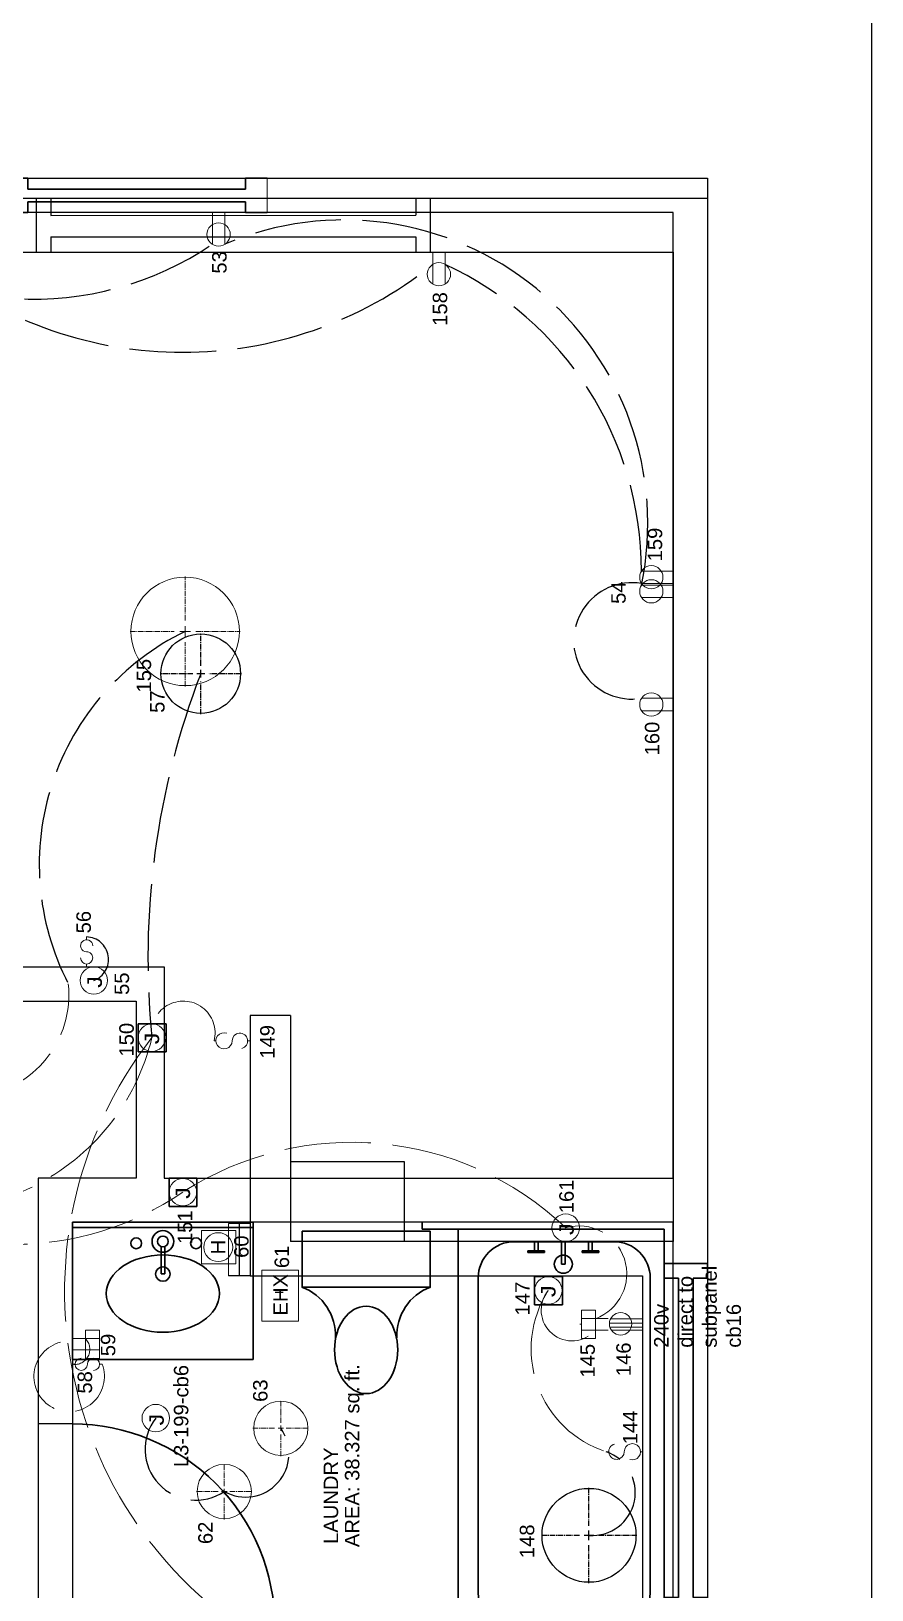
# Model space of a CAD drawing. Header units: inches. Extents: x -601 to 289, y 0 to 495.
# Drawn here: x -178.6 to -62.3, y 165.5 to 381.1 of the extents above; entities that cross this region are included whole.
import ezdxf

# ---------------------------------------------------------------- set-up
doc = ezdxf.new("R2010")
doc.units = ezdxf.units.IN
doc.header["$MEASUREMENT"] = 0
doc.linetypes.add('ACAD_ISO02W100', pattern=[15, 12, -3])
doc.linetypes.add('CENTER2', pattern=[1.125, 0.75, -0.125, 0.125, -0.125])
doc.layers.get('0').update_dxf_attribs({"color": 1, "lineweight": 9})
for name, color, linetype, lineweight in [('00-page-edge', 7, 'Continuous', 9), ('A101-Floorplan-1st-floor', 7, 'Continuous', 9), ('A101-Text', 7, 'Continuous', 9), ('A201-Floorplan-2nd-floor', 7, 'Continuous', 9), ('E101-Electrical-1st-floor', 7, 'Continuous', 9), ('E201-Electrical-2nd-floor', 7, 'Continuous', 9)]:
    doc.layers.add(name, color=color, linetype=linetype, lineweight=lineweight)
doc.layers.add('Cover-Text-Tables', color=7, linetype='Continuous')
doc.styles.add('Reg', font='Courier New.ttf', dxfattribs={"height": 1})
doc.styles.get("Standard").update_dxf_attribs({"font": 'Arial.ttf', "height": 2})

# ---------------------------------------------------------------- blocks, each defined once
blk = doc.blocks.new('one-gfci-duplex')
at = {"layer": 'E101-Electrical-1st-floor'}
for p, q in [((0, 0), (0.21, 0)), ((0.21, 1.95), (2.15, 1.95)), ((0.21, -1.97), (0.21, 1.95)), ((0.21, 1.95), (2.15, 1.95)), ((3.94, 0.78), (0.21, 0.78)), ((0.21, 0.78), (3.94, 0.78)), ((2.15, 1.95), (2.15, -1.97)), ((3.94, -0.79), (0.21, -0.79)), ((2.15, -1.97), (0.21, -1.97))]:
    blk.add_line(p, q, dxfattribs=at)
blk = doc.blocks.new('240v-duplex')
at = {"layer": 'E101-Electrical-1st-floor'}
for p, q in [((0.62, 6.51), (0.62, 0)), ((1.38, 6.59), (1.38, 0)), ((2.25, 6.36), (2.25, 0)), ((0, 6.22), (0, 0))]:
    blk.add_line(p, q, dxfattribs=at)
blk.add_circle((1.25, 4.35), 2.25, dxfattribs=at)
blk = doc.blocks.new('L2-SE-bedroom-window')
at = {"lineweight": 30}
blk.add_line((0, -33.125), (0, -36.125), dxfattribs=at)
at = {"layer": 'A201-Floorplan-2nd-floor'}
for p, q in [((4.75, 0), (0, 0)), ((0, -36.125), (4.75, -36.125))]:
    blk.add_line(p, q, dxfattribs=at)
at = {"layer": 'A201-Floorplan-2nd-floor', "lineweight": 30}
for p, q in [((0, 0), (0, -3)), ((4.75, 0), (4.75, -3)), ((1.5, -3), (0, -3)), ((1.5, -33.125), (1.5, -3)), ((3.25, -3), (4.75, -3)), ((3.25, -33.125), (3.25, -3)), ((1.5, -33.125), (0, -33.125)), ((4.75, -33.125), (3.25, -33.125)), ((4.75, -33.125), (4.75, -36.125))]:
    blk.add_line(p, q, dxfattribs=at)
blk = doc.blocks.new('L2-bathroom-door')
at = {"lineweight": 30}
for p, q in [((0, -28), (0, 0)), ((1.25, 0), (0, 0)), ((0, 0), (0, 0)), ((1.25, -27.97), (1.25, 0))]:
    blk.add_line(p, q, dxfattribs=at)
blk.add_arc((0, 0), 28, 270, 0, dxfattribs=at)
blk = doc.blocks.new('L2-bathroom-bath-tub')
at = {"lineweight": 30}
for p, q in [((-1, 0), (0, 0)), ((-58.68, 0), (-59.68, 0)), ((-58.68, -33.5), (-58.68, 0)), ((-1, -33.5), (-1, 0)), ((-58.68, -5), (-1, -5)), ((-51.34, -7.77), (-7.72, -7.77)), ((-56.34, -26.56), (-56.34, -12.77)), ((-2.72, -12.77), (-2.72, -26.56)), ((-7.72, -31.56), (-51.34, -31.56)), ((-58.68, -33.5), (-1, -33.5))]:
    blk.add_line(p, q, dxfattribs=at)
for centre, start, end in [((-51.34, -12.77), 90, 180), ((-7.72, -12.77), 0, 90), ((-51.34, -26.56), 180, 270), ((-7.72, -26.56), 270, 0)]:
    blk.add_arc(centre, 5, start, end, dxfattribs=at)
blk = doc.blocks.new('L2-bathroom-window')
at = {"lineweight": 30}
for p, q in [((0, 0), (0, 6)), ((0, 6), (2, 6)), ((2, 6), (2, 4)), ((2, 6), (2, 4)), ((48.18, 6), (46.18, 6)), ((46.18, 6), (46.18, 4)), ((48.18, 0), (48.18, 6)), ((2, 4), (46.18, 4)), ((2, 0), (0, 0)), ((2, 2), (2, 0)), ((2, 0), (2, 2)), ((2, 2), (46.18, 2)), ((46.18, 2), (46.18, 0)), ((46.18, 0), (48.18, 0))]:
    blk.add_line(p, q, dxfattribs=at)
blk = doc.blocks.new('L2-bathroom-switch-58')
at = {"layer": 'E201-Electrical-2nd-floor'}
for p, q in [((0, -0.37, -47.38), (0, 0, -47.38)), ((0, -3.74, -47.38), (0, -4.11, -47.38))]:
    blk.add_line(p, q, dxfattribs=at)
for centre, start, end in [((0, -1.21, -47.38), 0, 180), ((0, -1.22, -47.38), 180, 270), ((0, -2.9, -47.38), 180, 90)]:
    blk.add_arc(centre, 0.84, start, end, dxfattribs=at)
blk = doc.blocks.new('*U44')
at = {"layer": 'E201-Electrical-2nd-floor', "color": 0, "linetype": 'CENTER2', "transparency": 16777216}
for p, q in [((0, 0.75), (0, 3.87)), ((-3.87, 0), (-0.75, 0)), ((0.75, 0), (3.87, 0)), ((0, -3.87), (0, -0.75))]:
    blk.add_line(p, q, dxfattribs=at)
at = {"layer": 'E201-Electrical-2nd-floor', "color": 0, "linetype": 'Continuous', "transparency": 16777216}
for p, q in [((-0.375, 0), (0.375, 0)), ((0, -0.375), (0, 0.375))]:
    blk.add_line(p, q, dxfattribs=at)
blk = doc.blocks.new('L2-bathroom-ceiling-led-62')
at = {"layer": 'E201-Electrical-2nd-floor'}
blk.add_circle((0.14, 0, -94.62), 3.75, dxfattribs=at)
at = {"layer": 'E201-Electrical-2nd-floor', "linetype": 'CENTER2', "rotation": 270}
blk.add_blockref('*U44', (0.14, 0, -94.62), dxfattribs=at)
blk = doc.blocks.new('*U46')
at = {"layer": 'E201-Electrical-2nd-floor', "color": 0, "linetype": 'CENTER2', "transparency": 16777216}
for p, q in [((0, 0.75), (0, 3.87)), ((-3.87, 0), (-0.75, 0)), ((0.75, 0), (3.87, 0)), ((0, -3.87), (0, -0.75))]:
    blk.add_line(p, q, dxfattribs=at)
at = {"layer": 'E201-Electrical-2nd-floor', "color": 0, "linetype": 'Continuous', "transparency": 16777216}
for p, q in [((-0.375, 0), (0.375, 0)), ((0, -0.375), (0, 0.375))]:
    blk.add_line(p, q, dxfattribs=at)
blk = doc.blocks.new('L2-bathroom-ceiling-led-63')
at = {"layer": 'E201-Electrical-2nd-floor'}
blk.add_circle((0, 0, -94.75), 3.75, dxfattribs=at)
at = {"layer": 'E201-Electrical-2nd-floor', "linetype": 'CENTER2', "rotation": 270}
blk.add_blockref('*U46', (0, 0, -94.75), dxfattribs=at)
blk = doc.blocks.new('L2-duplex-53')
at = {"layer": 'E201-Electrical-2nd-floor'}
for p, q in [((0, 1.73, -16.62), (-4.39, 1.73, -16.62)), ((0, 0, -16.62), (-4.38, 0, -16.62))]:
    blk.add_line(p, q, dxfattribs=at)
blk.add_circle((-3.03, 0.87, -16.62), 1.61, dxfattribs=at)
blk = doc.blocks.new('L2-duplex-54')
at = {"layer": 'E201-Electrical-2nd-floor'}
for p, q in [((-1.73, 0, -16.62), (-1.73, 4.38, -16.62)), ((0, 0, -16.62), (0, 4.39, -16.62))]:
    blk.add_line(p, q, dxfattribs=at)
blk.add_circle((-0.86, 3.03, -16.62), 1.61, dxfattribs=at)
blk = doc.blocks.new('L2-basic-switch-56')
at = {"layer": 'E201-Electrical-2nd-floor'}
for p, q in [((0.37, 0, -43.5), (0, 0, -43.5)), ((3.74, 0, -43.5), (4.11, 0, -43.5))]:
    blk.add_line(p, q, dxfattribs=at)
for centre, start, end in [((1.21, 0, -43.5), 90, 270), ((2.9, 0, -43.5), 270, 180), ((1.22, 0, -43.5), 270, 0)]:
    blk.add_arc(centre, 0.84, start, end, dxfattribs=at)
blk = doc.blocks.new('L2-ceiling-led-57')
blk.add_circle((0, 0, -91.5), 7.5)
at = {"layer": 'E201-Electrical-2nd-floor', "linetype": 'CENTER2'}
for p, q in [((0, 7.62, -91.5), (0, 1.5, -91.5)), ((-7.62, 0, -91.5), (-1.5, 0, -91.5)), ((1.5, 0, -91.5), (7.62, 0, -91.5)), ((0, -1.5, -91.5), (0, -7.62, -91.5))]:
    blk.add_line(p, q, dxfattribs=at)
at = {"layer": 'E201-Electrical-2nd-floor', "linetype": 'Continuous'}
for p, q in [((-0.75, 0, -91.5), (0.75, 0, -91.5)), ((0, 0.75, -91.5), (0, -0.75, -91.5))]:
    blk.add_line(p, q, dxfattribs=at)
at = {"layer": 'E201-Electrical-2nd-floor'}
blk.add_circle((0, 0, -91.5), 7.5, dxfattribs=at)
blk = doc.blocks.new('L2-bathroom-sink')
at = {"lineweight": 30}
for p, q in [((-19, -25), (-19, 0)), ((-19, 0), (0, 0)), ((-0.75, 0), (-0.75, -25)), ((0, 0), (0, -25)), ((-3.39, -12.25), (-7.17, -12.25)), ((-7.17, -12.75), (-7.17, -12.25)), ((-3.39, -12.75), (-7.17, -12.75)), ((0, -25), (-19, -25))]:
    blk.add_line(p, q, dxfattribs=at)
for centre, radius in [((-2.94, -8.81), 0.75), ((-7.19, -12.5), 1), ((-2.69, -12.5), 1.5), ((-2.69, -12.5), 0.75), ((-2.94, -17.09), 0.75)]:
    blk.add_circle(centre, radius, dxfattribs=at)
blk.add_ellipse((-9.9, -12.5), major_axis=(0, 7.83), ratio=0.682565, dxfattribs=at)
blk = doc.blocks.new('L2-toilet')
at = {"layer": 'A201-Floorplan-2nd-floor', "lineweight": 30}
for p, q in [((-7.75, 0), (-7.75, 17.75)), ((-7.75, 17.75), (0, 17.75)), ((0, 17.75), (0, 0)), ((0, 0), (-7.75, 0))]:
    blk.add_line(p, q, dxfattribs=at)
for centre, start, end in [((-14.44, 20.27), 267.5527, 339.3943), ((-14.44, -2.52), 20.6057, 92.4473)]:
    blk.add_arc(centre, 7.15, start, end, dxfattribs=at)
blk.add_ellipse((-16.43, 8.88), major_axis=(-6.05, 0), ratio=0.722961, start_param=4.712389, end_param=10.995574, dxfattribs=at)
blk = doc.blocks.new('L2-tub-hot-faucet')
at = {"layer": 'A201-Floorplan-2nd-floor', "lineweight": 30}
for p, q in [((-1.26, 1.41), (-1.51, 1.41)), ((-1.51, 1.41), (-1.51, -0.91)), ((-1.26, 1.41), (-1.26, -0.91)), ((0, 0.5), (-1.26, 0.5)), ((0, 0), (-1.26, 0)), ((-1.26, -0.91), (-1.26, 0)), ((-1.26, -0.91), (-1.51, -0.91))]:
    blk.add_line(p, q, dxfattribs=at)
blk = doc.blocks.new('L2-tub-faucets-and-drain')
at = {"layer": 'A201-Floorplan-2nd-floor', "lineweight": 30}
for p, q in [((0, 0.25), (3.11, 0.25)), ((0, 0.25), (0, -0.25)), ((0, -0.25), (3.11, -0.25))]:
    blk.add_line(p, q, dxfattribs=at)
blk.add_circle((0, 0), 1.25, dxfattribs=at)
at = {"lineweight": 30}
for p in [(3.11, 3.5), (3.11, -4)]:
    blk.add_blockref('L2-tub-hot-faucet', p, dxfattribs=at)
blk = doc.blocks.new('L1-south-east-bedroom-window')
at = {"layer": 'A101-Floorplan-1st-floor', "lineweight": -3}
for p, q in [((7.5, 54.5), (0, 54.5)), ((0, 54.5), (0, 52.5)), ((7.5, 54.5), (7.5, 52.5)), ((2.15, 52.5), (0, 52.5)), ((2.15, 52.5), (2.13, 2)), ((5.1, 52.5), (5.12, 2)), ((7.5, 52.5), (5.1, 52.5)), ((2.13, 2), (0, 2)), ((0, 2), (0, 0)), ((7.5, 0), (0, 0)), ((7.5, 2), (5.12, 2)), ((7.5, 2), (7.5, 0))]:
    blk.add_line(p, q, dxfattribs=at)
blk = doc.blocks.new('L1-ceiling-j-box-147')
at = {"layer": 'E101-Electrical-1st-floor', "lineweight": 30}
for p, q in [((-3.88, -1.95, -88.88), (-3.88, 1.9, -88.88)), ((-3.88, 1.9, -88.88), (-1.9, 1.9, -88.88)), ((-1.9, 1.9, -88.88), (0.03, 1.9, -88.88)), ((0.03, 1.9, -88.88), (0.03, -1.95, -88.88)), ((0.03, -1.95, -88.88), (-3.88, -1.95, -88.88))]:
    blk.add_line(p, q, dxfattribs=at)
at = {"layer": 'E101-Electrical-1st-floor'}
blk.add_circle((-1.9, 0, -88.88), 1.9, dxfattribs=at)
at = {"layer": 'E101-Electrical-1st-floor', "lineweight": 5, "style": 'Reg'}
blk.add_text('J', height=2, dxfattribs=at).set_placement((-3.06, -0.99, -88.88))
blk = doc.blocks.new('L1-motion-switch-144')
at = {"layer": 'E101-Electrical-1st-floor'}
for p, q in [((0, 5, -43.25), (0, 4.65, -43.25)), ((0, 0.26, -43.25), (0, 0, -43.25))]:
    blk.add_line(p, q, dxfattribs=at)
at = {"layer": 'E101-Electrical-1st-floor', "elevation": -43.25}
for points in [[(0, 2.5, -2.004555), (1.06, 3.85)], [(-1.06, 1.75, 3.139408), (0, 2.5, 3.139408)]]:
    blk.add_lwpolyline(points, format="xyb", dxfattribs=at)
blk = doc.blocks.new('*U278')
at = {"layer": 'E101-Electrical-1st-floor', "color": 0, "linetype": 'CENTER2', "lineweight": -3, "transparency": 16777216}
for p, q in [((0, 1.3), (0, 6.62)), ((-6.62, 0), (-1.3, 0)), ((1.3, 0), (6.62, 0)), ((0, -6.62), (0, -1.3))]:
    blk.add_line(p, q, dxfattribs=at)
at = {"layer": 'E101-Electrical-1st-floor', "color": 0, "linetype": 'Continuous', "lineweight": -3, "transparency": 16777216}
for p, q in [((-0.65, 0), (0.65, 0)), ((0, -0.65), (0, 0.65))]:
    blk.add_line(p, q, dxfattribs=at)
blk = doc.blocks.new('L1-ceiling-led-148')
at = {"layer": 'E101-Electrical-1st-floor', "lineweight": -3}
blk.add_circle((0, 0, -87.62), 6.5, dxfattribs=at)
at = {"layer": 'E101-Electrical-1st-floor', "linetype": 'CENTER2', "lineweight": -3}
blk.add_blockref('*U278', (0, 0, -87.62), dxfattribs=at)
blk = doc.blocks.new('L1-toggle-switch-149')
at = {"layer": 'E101-Electrical-1st-floor'}
for p, q in [((0, 4.74, -45), (0, 5, -45)), ((0, 0, -45), (0, 0.35, -45))]:
    blk.add_line(p, q, dxfattribs=at)
at = {"layer": 'E101-Electrical-1st-floor', "elevation": -45}
for points in [[(1.06, 3.25, 3.139408), (0, 2.5, 3.139408)], [(0, 2.5, -2.004555), (-1.06, 1.15)]]:
    blk.add_lwpolyline(points, format="xyb", dxfattribs=at)
blk = doc.blocks.new('L1-ceiling-j-box-150')
at = {"layer": 'E101-Electrical-1st-floor', "lineweight": 30}
for p, q in [((-1.98, -1.95, -95.75), (-1.98, 1.9, -95.75)), ((-1.98, 1.9, -95.75), (0, 1.9, -95.75)), ((0, 1.9, -95.75), (1.93, 1.9, -95.75)), ((1.93, 1.9, -95.75), (1.93, -1.95, -95.75)), ((1.93, -1.95, -95.75), (-1.98, -1.95, -95.75))]:
    blk.add_line(p, q, dxfattribs=at)
at = {"layer": 'E101-Electrical-1st-floor'}
blk.add_circle((0, 0, -95.75), 1.9, dxfattribs=at)
at = {"layer": 'E101-Electrical-1st-floor', "lineweight": 5, "style": 'Reg'}
blk.add_text('J', height=2, dxfattribs=at).set_placement((-1.16, -0.99, -95.75))
blk = doc.blocks.new('L1-ceiling-j-box-151')
at = {"layer": 'E101-Electrical-1st-floor', "lineweight": 30}
for p, q in [((-1.98, -1.95, -95.25), (-1.98, 1.9, -95.25)), ((-1.98, 1.9, -95.25), (0, 1.9, -95.25)), ((0, 1.9, -95.25), (1.93, 1.9, -95.25)), ((1.93, 1.9, -95.25), (1.93, -1.95, -95.25)), ((1.93, -1.95, -95.25), (-1.98, -1.95, -95.25))]:
    blk.add_line(p, q, dxfattribs=at)
at = {"layer": 'E101-Electrical-1st-floor'}
blk.add_circle((0, 0, -95.25), 1.9, dxfattribs=at)
at = {"layer": 'E101-Electrical-1st-floor', "lineweight": 5, "style": 'Reg'}
blk.add_text('J', height=2, dxfattribs=at).set_placement((-1.16, -0.99, -95.25))
blk = doc.blocks.new('*U286')
at = {"layer": 'E101-Electrical-1st-floor', "color": 0, "linetype": 'CENTER2', "lineweight": -3, "transparency": 16777216}
for p, q in [((0, 1.1), (0, 5.62)), ((-5.62, 0), (-1.1, 0)), ((1.1, 0), (5.62, 0)), ((0, -5.62), (0, -1.1))]:
    blk.add_line(p, q, dxfattribs=at)
at = {"layer": 'E101-Electrical-1st-floor', "color": 0, "linetype": 'Continuous', "lineweight": -3, "transparency": 16777216}
for p, q in [((-0.55, 0), (0.55, 0)), ((0, -0.55), (0, 0.55))]:
    blk.add_line(p, q, dxfattribs=at)
blk = doc.blocks.new('L1-ceiling-led-155')
at = {"layer": 'E101-Electrical-1st-floor', "lineweight": -3}
blk.add_circle((0, 0, -94), 5.5, dxfattribs=at)
at = {"layer": 'E101-Electrical-1st-floor', "linetype": 'CENTER2', "lineweight": -3}
blk.add_blockref('*U286', (0, 0, -94), dxfattribs=at)
blk = doc.blocks.new('L1-gfci-protected-duplex-158')
at = {"layer": 'E101-Electrical-1st-floor'}
for p, q in [((0, 0, -19.37), (-4.39, 0, -19.37)), ((0, -1.73, -19.37), (-4.38, -1.73, -19.37))]:
    blk.add_line(p, q, dxfattribs=at)
blk.add_circle((-3.03, -0.86, -19.37), 1.61, dxfattribs=at)
blk = doc.blocks.new('L1-gfci-protected-duplex-160')
at = {"layer": 'E101-Electrical-1st-floor'}
for p, q in [((-1.73, 0, -17.12), (-1.73, 4.38, -17.12)), ((0, 0, -17.12), (0, 4.39, -17.12))]:
    blk.add_line(p, q, dxfattribs=at)
blk.add_circle((-0.86, 3.03, -17.12), 1.61, dxfattribs=at)
blk = doc.blocks.new('L1-gfci-protected-duplex-159')
at = {"layer": 'E101-Electrical-1st-floor'}
for p, q in [((0, 0, -17.12), (0, 4.38, -17.12)), ((1.73, 0, -17.12), (1.73, 4.39, -17.12))]:
    blk.add_line(p, q, dxfattribs=at)
blk.add_circle((0.87, 3.03, -17.12), 1.61, dxfattribs=at)
blk = doc.blocks.new('L1-j-box-161')
at = {"layer": 'E101-Electrical-1st-floor'}
blk.add_circle((0, 0, -60.13), 1.9, dxfattribs=at)
at = {"layer": 'E101-Electrical-1st-floor', "lineweight": 5, "style": 'Reg'}
blk.add_text('J', height=2, dxfattribs=at).set_placement((-1.25, -1.11, -60.13))
blk = doc.blocks.new('L2-bathoom-gfci-duplex-59')
at = {"layer": 'E201-Electrical-2nd-floor'}
for p, q in [((-1.57, 0, -47.38), (-1.57, -3.72, -47.38)), ((-1.57, 0, -47.38), (-1.57, -3.72, -47.38)), ((0, 0, -47.38), (0, -3.72, -47.38)), ((-2.75, -3.72, -47.38), (-2.75, -1.79, -47.38)), ((-2.75, -1.79, -47.38), (-2.75, -3.72, -47.38)), ((-2.75, -1.79, -47.38), (1.18, -1.79, -47.38)), ((1.18, -3.72, -47.38), (1.18, -1.79, -47.38)), ((-2.75, -3.72, -47.38), (1.18, -3.72, -47.38))]:
    blk.add_line(p, q, dxfattribs=at)
blk = doc.blocks.new('L3-198-cb6')
at = {"layer": 'E201-Electrical-2nd-floor'}
blk.add_circle((0, 0), 1.9, dxfattribs=at)
at = {"layer": 'E201-Electrical-2nd-floor', "lineweight": 5, "style": 'Reg'}
blk.add_text('J', height=2, dxfattribs=at).set_placement((-1.25, -1.11))
blk = doc.blocks.new('humidity-sensor')
blk.add_circle((0, 0), 2)
blk.add_text('H', height=2).set_placement((-1.01, -0.98))
blk = doc.blocks.new('ceiling-humidity-sensor')
at = {"layer": 'E201-Electrical-2nd-floor', "lineweight": 5}
blk.add_lwpolyline([(-2.32, 2.31), (2.32, 2.31), (2.32, -2.42), (-2.32, -2.42)], close=True, dxfattribs=at)
blk.add_blockref('humidity-sensor', (0, 0), dxfattribs=at)
blk = doc.blocks.new('ceiling-exhaust')
blk.add_lwpolyline([(-3.99, 2.93), (3.07, 2.93), (3.07, -2.15), (-3.99, -2.15)], close=True)
at = {"layer": 'Cover-Text-Tables', "linetype": 'Continuous', "lineweight": -3}
blk.add_line((0, 0), (0, 1.1), dxfattribs=at)
blk.add_text('EHX', height=2).set_placement((-3.2, -0.65))

msp = doc.modelspace()

# ---------------------------------------------------------------- linework, layer by layer
at = {"layer": '00-page-edge', "lineweight": -3}
msp.add_line((-62.2738, 6), (-62.2738, 489.1368), dxfattribs=at)
at = {"layer": 'A101-Floorplan-1st-floor', "lineweight": -3}
for p, q in [((-331.7766, 358.0066), (-84.9969, 358.0066)), ((-84.9969, 358.0066), (-84.9969, 55.4768)), ((-222.1447, 350.508), (-89.7469, 350.508)), ((-89.7469, 350.508), (-89.7469, 213.6955)), ((-142.6844, 244.9455), (-148.2697, 244.9455)), ((-148.2697, 244.9455), (-148.2697, 208.9455)), ((-142.6844, 244.9455), (-142.6844, 213.6955)), ((-126.9031, 224.6955), (-142.6844, 224.6955)), ((-126.9031, 213.6955), (-126.9031, 224.6955)), ((-149.7697, 208.9455), (-149.7697, 216.1955)), ((-148.2697, 216.1955), (-148.2697, 208.9455)), ((-89.7469, 213.6955), (-142.6844, 213.6955)), ((-148.2697, 208.9455), (-151.2697, 208.9455)), ((-148.2697, 208.9455), (-94.0197, 208.9455)), ((-94.0197, 208.9455), (-94.0197, 151.3518))]:
    msp.add_line(p, q, dxfattribs=at)
at = {"layer": 'A101-Floorplan-1st-floor', "lineweight": 5}
for p, q in [((-151.2697, 208.9455), (-151.2697, 216.1955)), ((-151.2697, 216.1955), (-148.2697, 216.1955))]:
    msp.add_line(p, q, dxfattribs=at)
at = {"layer": 'A201-Floorplan-2nd-floor', "lineweight": -3}
for p, q in [((-526.8078, 360.7566), (-84.9969, 360.7566)), ((-84.9969, 360.7566), (-84.9969, 39.4547)), ((-172.8512, 188.4441), (-177.6012, 188.4441))]:
    msp.add_line(p, q, dxfattribs=at)
msp.add_lwpolyline([(-395.7109, 178.1275), (-395.7109, 44.2152), (-522.0859, 44.1316), (-522.0859, 356.0066), (-226.8947, 356.0066), (-226.8947, 246.9441), (-164.0471, 246.9441), (-164.0471, 222.4441), (-177.6012, 222.4441), (-177.6012, 156.6941), (-212.9344, 156.6941), (-212.9344, 178.1275), (-395.7162, 178.1275)], dxfattribs=at)
for points in [[(-160.1721, 251.6941), (-160.1721, 222.4441), (-89.7469, 222.4441), (-89.7469, 356.0066), (-222.1447, 356.0066), (-222.1447, 251.6941)], [(-89.7469, 216.3767), (-172.8512, 216.3767), (-172.8512, 156.6941), (-89.7469, 156.6941)]]:
    msp.add_lwpolyline(points, close=True, dxfattribs=at)
at = {"layer": 'E101-Electrical-1st-floor', "linetype": 'ACAD_ISO02W100', "lineweight": -3}
for centre, radius, start, end in [((-157.6194, 391.9879), 55.311, 231.293397, 308.722416), ((-140.877, 306.3894), 46.7387, 0.044936, 65.222708), ((-95.4647, 296.7588), 8.0483, 80.445429, 279.485652), ((-52.7207, 252.8737), 109.6947, 158.976529, 185.750327), ((-100.9468, 178.9722), 5.9503, 265.616159, 71.103081)]:
    msp.add_arc(centre, radius, start, end, dxfattribs=at)
at = {"layer": 'E101-Electrical-1st-floor', "linetype": 'ACAD_ISO02W100', "lineweight": 5}
for centre, radius, start, end in [((-157.5217, 242.5449), 4.3919, 345.503387, 188.667892), ((-192.2824, 249.2835), 31.3063, 246.803639, 346.326464), ((-117.0634, 206.8354), 56.8804, 141.963478, 245.499662), ((-134.224, 184.4102), 42.996, 46.489668, 122.906127), ((-181.0978, 255.1207), 41.8453, 235.808109, 304.191891), ((-102.8085, 209.2221), 6.624, 290.249993, 105.887615), ((-94.4546, 198.836), 14.9484, 147.248902, 252.218393), ((-103.7592, 204.1951), 4.2565, 140.142587, 319.638318)]:
    msp.add_arc(centre, radius, start, end, dxfattribs=at)
at = {"layer": 'E201-Electrical-2nd-floor'}
msp.add_circle((-169.8947, 249.7965), 1.8976, dxfattribs=at)
at = {"layer": 'E201-Electrical-2nd-floor', "linetype": 'ACAD_ISO02W100', "lineweight": -3}
for centre, radius, start, end in [((-178.3071, 388.4287), 44.3917, 229.746703, 303.974275), ((-135.2911, 312.9702), 42.0204, 348.336757, 113.088658), ((-141.5979, 265.8238), 35.852, 115.920572, 207.370271), ((-170.9665, 252.7074), 3.1019, 290.214193, 88.67369), ((-155.7719, 184.9458), 7.0385, 142.232632, 303.850494), ((-148.9093, 184.3363), 6.0059, 240.669477, 35.809924)]:
    msp.add_arc(centre, radius, start, end, dxfattribs=at)
at = {"layer": 'E201-Electrical-2nd-floor', "linetype": 'ACAD_ISO02W100', "lineweight": 5}
for centre, radius, start, end in [((-187.5, 247.8159), 14.1461, 276.190738, 6.190162), ((-173.3176, 195.02), 4.877, 103.995662, 20.076193), ((-172.5513, 198.7694), 2.0968, 261.776951, 44.818789)]:
    msp.add_arc(centre, radius, start, end, dxfattribs=at)

# ---------------------------------------------------------------- block references
at = {"lineweight": 5, "rotation": 89.99999999999999}
msp.add_blockref('ceiling-humidity-sensor', (-152.6851, 212.9053), dxfattribs=at)
at = {"lineweight": -3, "rotation": 89.99999999999999}
msp.add_blockref('L2-tub-faucets-and-drain', (-104.9508, 210.5475), dxfattribs=at)
at = {"layer": 'A101-Floorplan-1st-floor', "lineweight": 5, "rotation": 89.99999999999999}
msp.add_blockref('L1-south-east-bedroom-window', (-123.3634, 350.508), dxfattribs=at)
at = {"layer": 'A201-Floorplan-2nd-floor', "lineweight": -3, "rotation": 89.99999999999999}
for name, p in [('L2-SE-bedroom-window', (-182.0391, 356.0066)), ('L2-bathroom-sink', (-172.8512, 216.3767)), ('L2-bathroom-bath-tub', (-124.4969, 216.3767)), ('L2-toilet', (-123.3512, 215.1267)), ('L2-bathroom-window', (-84.9969, 162.4441)), ('L2-bathroom-door', (-172.8512, 160.4441))]:
    msp.add_blockref(name, p, dxfattribs=at)
at = {"layer": 'E101-Electrical-1st-floor', "lineweight": 5, "rotation": 89.99999999999999}
for name, p in [('L1-gfci-protected-duplex-158', (-123.0197, 350.508, 19.375)), ('L1-gfci-protected-duplex-159', (-89.7469, 304.6955, 17.125)), ('L1-ceiling-led-155', (-155.1134, 292.2268, 94)), ('L1-gfci-protected-duplex-160', (-89.7469, 288.8205, 17.125)), ('L1-ceiling-j-box-150', (-161.8634, 241.883, 95.75)), ('L1-toggle-switch-149', (-148.2697, 241.4455, 45)), ('L1-ceiling-j-box-151', (-157.5822, 220.508, 95.25)), ('L1-j-box-161', (-104.6219, 215.5931, 60.125)), ('L1-ceiling-j-box-147', (-107.0266, 208.8205, 88.875)), ('L1-motion-switch-144', (-94.0197, 184.6018, 43.25)), ('L1-ceiling-led-148', (-101.4016, 173.0393, 87.625))]:
    msp.add_blockref(name, p, dxfattribs=at)
at = {"layer": 'E101-Electrical-1st-floor', "lineweight": -3}
msp.add_blockref('one-gfci-duplex', (-102.6682, 202.2306), dxfattribs=at)
at = {"layer": 'E101-Electrical-1st-floor', "lineweight": -3, "xscale": 0.6898887685141373, "yscale": 0.6898887685141373, "zscale": 0.6898887685141373, "rotation": 89.99999999999999}
msp.add_blockref('240v-duplex', (-94.0197, 201.4269), dxfattribs=at)
at = {"layer": 'E201-Electrical-2nd-floor', "lineweight": -3, "rotation": 89.99999999999999}
for name, p in [('L2-duplex-53', (-151.7697, 356.0066, 16.625)), ('L2-ceiling-led-57', (-157.2697, 298.0691, 91.5)), ('L2-duplex-54', (-89.7469, 304.4754, 16.625)), ('L2-basic-switch-56', (-170.8947, 251.6941, 43.5)), ('L2-bathroom-switch-58', (-172.8512, 196.6941, 47.375)), ('L2-bathroom-ceiling-led-63', (-144.0387, 187.8504, 94.75)), ('L2-bathroom-ceiling-led-62', (-151.8512, 178.9644, 94.625))]:
    msp.add_blockref(name, p, dxfattribs=at)
at = {"layer": 'E201-Electrical-2nd-floor', "lineweight": 5, "rotation": 89.99999999999999}
for name, p in [('ceiling-exhaust', (-143.7282, 206.6378)), ('L2-bathoom-gfci-duplex-59', (-172.8512, 200.2474, 47.375)), ('L3-198-cb6', (-161.3359, 189.2566))]:
    msp.add_blockref(name, p, dxfattribs=at)

# ---------------------------------------------------------------- texts
at = {"layer": 'A101-Text', "lineweight": 5}
for s, p in [('AREA: 38.327 sq. ft.', (-133.1708, 171.4035)), ('LAUNDRY', (-136.1039, 171.8437))]:
    msp.add_text(s, height=2, rotation=90, dxfattribs=at).set_placement(p)
at = {"layer": 'E101-Electrical-1st-floor', "lineweight": 5}
for s, p in [('158', (-121.019, 340.3413)), ('159', (-91.2798, 307.7588)), ('155', (-161.9818, 289.6094)), ('160', (-91.6686, 280.9241)), ('150', (-164.381, 239.2654)), ('149', (-144.8942, 238.9668)), ('161', (-103.5144, 217.5944)), ('151', (-156.2905, 213.3272)), ('147', (-109.6033, 203.4552)), ('145', (-100.5935, 194.8577)), ('146', (-95.6246, 195.0557)), ('144', (-94.6975, 185.6311)), ('148', (-108.9788, 169.8855))]:
    msp.add_text(s, height=2, rotation=90, dxfattribs=at).set_placement(p)
at = {"layer": 'E101-Electrical-1st-floor', "lineweight": 5, "insert": (-92.3949, 198.991), "char_height": 2, "width": 10.412302, "attachment_point": 1, "rotation": 90}
msp.add_mtext('240v\\Pdirect to\\Psubpanel\\Pcb16', dxfattribs=at)
at = {"layer": 'E201-Electrical-2nd-floor', "lineweight": 5}
for s, p in [('53', (-151.5363, 347.5598)), ('54', (-96.3295, 301.8805)), ('57', (-160.1233, 286.8033)), ('56', (-170.3162, 256.3)), ('55', (-165.0309, 247.7898)), ('60', (-148.4985, 211.4149)), ('61', (-142.8971, 209.9946)), ('59', (-166.9321, 197.8169)), ('L3-199-cb6', (-156.8264, 182.4719)), ('58', (-170.143, 192.6424)), ('63', (-145.8742, 191.4973)), ('62', (-153.4603, 171.83))]:
    msp.add_text(s, height=2, rotation=90, dxfattribs=at).set_placement(p)
at = {"layer": 'E201-Electrical-2nd-floor', "lineweight": 5, "style": 'Reg'}
msp.add_text('J', height=2, rotation=90, dxfattribs=at).set_placement((-168.7803, 248.5449))

doc.saveas('drawing.dxf')
